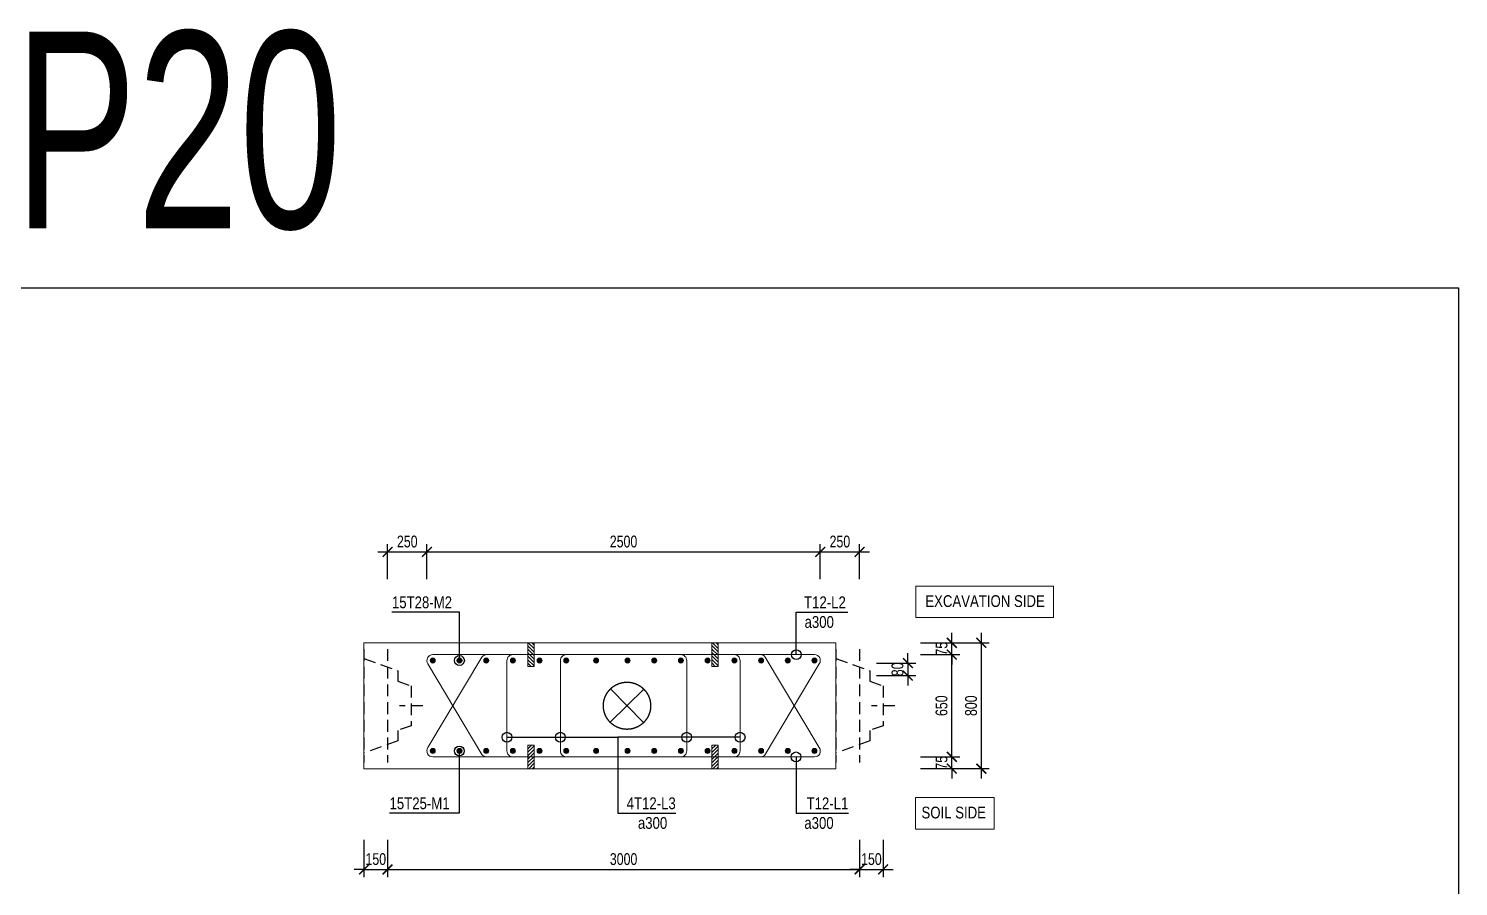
# Model space of a CAD drawing. Header units: millimetres. Extents: x 2746337 to 7547699, y -363432 to 15720.
# Drawn here: x 3111002 to 3147351, y -6091 to 15720 of the extents above; entities that cross this region are included whole.
import ezdxf
from ezdxf.enums import TextEntityAlignment as Align

# ---------------------------------------------------------------- set-up
doc = ezdxf.new("R2010")
doc.units = ezdxf.units.MM
doc.header["$LTSCALE"] = 1200
doc.header["$PDMODE"] = 3
doc.linetypes.add('CENTER', pattern=[2, 1.25, -0.25, 0.25, -0.25])
doc.linetypes.add('HIDDEN', pattern=[0.375, 0.25, -0.125])
for name, color, linetype, lineweight in [('030_Label', 4, 'Continuous', 5), ('5', 5, 'Continuous', 13), ('BOUND', 3, 'Continuous', 20), ('CWS', 8, 'HIDDEN', 9), ('ENOTE', 2, 'Continuous', 15), ('GRID', 74, 'CENTER', 15), ('K-THUOC', 1, 'Continuous', 18), ('LEADER', 8, 'Continuous', 9), ('MCT', 6, 'Continuous', 20), ('TEXTEN', 3, 'Continuous', 13), ('TEXTMA', 2, 'Continuous', 13), ('TEXTVN', 2, 'Continuous', 20), ('TIE', 4, 'Continuous', 13)]:
    doc.layers.add(name, color=color, linetype=linetype, lineweight=lineweight)
doc.layers.add('CDC.04.HIDDEN', color=8, linetype='HIDDEN')
doc.layers.add('MIE', color=5, linetype='HIDDEN')
doc.styles.add('DB_Arial', font='arial.ttf', dxfattribs={"width": 0.8})
doc.styles.add('SMTEXT', font='arial.ttf', dxfattribs={"width": 0.75})
doc.styles.add('VNROMANS', font='VHAVAN.TTF', dxfattribs={"width": 0.8})
doc.dimstyles.new('BSV25', dxfattribs={"dimtxt": 300, "dimasz": 250, "dimexe": 200, "dimexo": 0, "dimgap": 108, "dimtad": 1, "dimdec": 0, "dimlfac": 0.25, "dimdsep": 46, "dimtxsty": 'SMTEXT', "dimblk": 'ARCHTICK', "dimcen": 100, "dimdle": 250, "dimclrd": 256, "dimclre": 256, "dimclrt": 2, "dimadec": 0, "dimazin": 0, "dimtfac": 1, "dimtdec": 0, "dimtix": 1, "dimtmove": 2, "dimatfit": 3, "dimfxl": 800, "dimfxlon": 1, "dimtolj": 1, "dimtzin": 0, "dimarcsym": 0})

# ---------------------------------------------------------------- blocks, each defined once
blk = doc.blocks.new('cws800')
at = {"layer": 'CDC.04.HIDDEN'}
for p, q in [((-600, 1440), (-600, -1440)), ((0, 1440), (0, -1440))]:
    blk.add_line(p, q, dxfattribs=at)
for points in [[(0, 1200), (-860, 888), (-860, 627), (-1200, 507), (-1200, -507), (-860, -627), (-860, -888), (0, -1200)], [(-1500, 0), (-900, 0)]]:
    blk.add_lwpolyline(points, dxfattribs=at)
blk = doc.blocks.new('_ArchTick')
at = {"color": 0, "linetype": 'ByBlock', "const_width": 0.15}
blk.add_lwpolyline([(-0.5, -0.5), (0.5, 0.5)], dxfattribs=at)
blk = doc.blocks.new('*D458')
at = {"layer": 'Defpoints', "color": 0, "transparency": 16777216}
for p in [(3119528, -4909), (3120128, -4909), (3120128, -5659)]:
    blk.add_point(p, dxfattribs=at)
at = {"layer": 'K-THUOC', "lineweight": -2, "transparency": 16777216}
for p, q in [((3119528, -4909), (3119528, -5859)), ((3120128, -4909), (3120128, -5859)), ((3119528, -5659), (3119278, -5659)), ((3119528, -5659), (3120128, -5659)), ((3120128, -5659), (3120378, -5659))]:
    blk.add_line(p, q, dxfattribs=at)
at = {"layer": 'K-THUOC', "lineweight": -2, "transparency": 16777216, "xscale": 250, "yscale": 250, "zscale": 250}
blk.add_blockref('_ArchTick', (3119528, -5659), dxfattribs=at)
at = {"layer": 'K-THUOC', "lineweight": -2, "transparency": 16777216, "xscale": 250, "yscale": 250, "zscale": 250, "rotation": 180}
blk.add_blockref('_ArchTick', (3120128, -5659), dxfattribs=at)
at = {"layer": 'K-THUOC', "color": 2, "transparency": 16777216, "insert": (3119828, -5398), "char_height": 300, "attachment_point": 5, "style": 'SMTEXT'}
blk.add_mtext('\\A1;150', dxfattribs=at)
blk = doc.blocks.new('*D459')
at = {"layer": 'Defpoints', "color": 0, "transparency": 16777216}
for p in [(3132128, -4909), (3132728, -4909), (3132728, -5659)]:
    blk.add_point(p, dxfattribs=at)
at = {"layer": 'K-THUOC', "lineweight": -2, "transparency": 16777216}
for p, q in [((3132128, -4909), (3132128, -5859)), ((3132728, -4909), (3132728, -5859)), ((3132128, -5659), (3131878, -5659)), ((3132128, -5659), (3132728, -5659)), ((3132728, -5659), (3132978, -5659))]:
    blk.add_line(p, q, dxfattribs=at)
at = {"layer": 'K-THUOC', "lineweight": -2, "transparency": 16777216, "xscale": 250, "yscale": 250, "zscale": 250}
blk.add_blockref('_ArchTick', (3132128, -5659), dxfattribs=at)
at = {"layer": 'K-THUOC', "lineweight": -2, "transparency": 16777216, "xscale": 250, "yscale": 250, "zscale": 250, "rotation": 180}
blk.add_blockref('_ArchTick', (3132728, -5659), dxfattribs=at)
at = {"layer": 'K-THUOC', "color": 2, "transparency": 16777216, "insert": (3132428, -5398), "char_height": 300, "attachment_point": 5, "style": 'SMTEXT'}
blk.add_mtext('\\A1;150', dxfattribs=at)
blk = doc.blocks.new('*D460')
at = {"layer": 'Defpoints', "color": 0, "transparency": 16777216}
for p in [(3121128, 2414), (3120128, 1723), (3121128, 1723)]:
    blk.add_point(p, dxfattribs=at)
at = {"layer": 'K-THUOC', "lineweight": -2, "transparency": 16777216}
for p, q in [((3120128, 1723), (3120128, 2614)), ((3121128, 1723), (3121128, 2614)), ((3119878, 2414), (3121378, 2414))]:
    blk.add_line(p, q, dxfattribs=at)
at = {"layer": 'K-THUOC', "lineweight": -2, "transparency": 16777216, "xscale": 250, "yscale": 250, "zscale": 250, "rotation": 180}
blk.add_blockref('_ArchTick', (3120128, 2414), dxfattribs=at)
at = {"layer": 'K-THUOC', "lineweight": -2, "transparency": 16777216, "xscale": 250, "yscale": 250, "zscale": 250}
blk.add_blockref('_ArchTick', (3121128, 2414), dxfattribs=at)
at = {"layer": 'K-THUOC', "color": 2, "transparency": 16777216, "insert": (3120628, 2676), "char_height": 300, "attachment_point": 5, "style": 'SMTEXT'}
blk.add_mtext('\\A1;250', dxfattribs=at)
blk = doc.blocks.new('*D461')
at = {"layer": 'Defpoints', "color": 0, "transparency": 16777216}
for p in [(3131126, 2414), (3121128, 1723), (3131126, 1723)]:
    blk.add_point(p, dxfattribs=at)
at = {"layer": 'K-THUOC', "lineweight": -2, "transparency": 16777216}
for p, q in [((3121128, 1723), (3121128, 2614)), ((3131126, 1723), (3131126, 2614)), ((3120878, 2414), (3131376, 2414))]:
    blk.add_line(p, q, dxfattribs=at)
at = {"layer": 'K-THUOC', "lineweight": -2, "transparency": 16777216, "xscale": 250, "yscale": 250, "zscale": 250, "rotation": 180}
blk.add_blockref('_ArchTick', (3121128, 2414), dxfattribs=at)
at = {"layer": 'K-THUOC', "lineweight": -2, "transparency": 16777216, "xscale": 250, "yscale": 250, "zscale": 250}
blk.add_blockref('_ArchTick', (3131126, 2414), dxfattribs=at)
at = {"layer": 'K-THUOC', "color": 2, "transparency": 16777216, "insert": (3126127, 2676), "char_height": 300, "attachment_point": 5, "style": 'SMTEXT'}
blk.add_mtext('\\A1;2500', dxfattribs=at)
blk = doc.blocks.new('*D462')
at = {"layer": 'Defpoints', "color": 0, "transparency": 16777216}
for p in [(3120128, -4909), (3132128, -4909), (3132128, -5659)]:
    blk.add_point(p, dxfattribs=at)
at = {"layer": 'K-THUOC', "lineweight": -2, "transparency": 16777216}
for p, q in [((3120128, -4909), (3120128, -5859)), ((3132128, -4909), (3132128, -5859)), ((3119878, -5659), (3132378, -5659))]:
    blk.add_line(p, q, dxfattribs=at)
at = {"layer": 'K-THUOC', "lineweight": -2, "transparency": 16777216, "xscale": 250, "yscale": 250, "zscale": 250, "rotation": 180}
blk.add_blockref('_ArchTick', (3120128, -5659), dxfattribs=at)
at = {"layer": 'K-THUOC', "lineweight": -2, "transparency": 16777216, "xscale": 250, "yscale": 250, "zscale": 250}
blk.add_blockref('_ArchTick', (3132128, -5659), dxfattribs=at)
at = {"layer": 'K-THUOC', "color": 2, "transparency": 16777216, "insert": (3126128, -5398), "char_height": 300, "attachment_point": 5, "style": 'SMTEXT'}
blk.add_mtext('\\A1;3000', dxfattribs=at)
blk = doc.blocks.new('*D463')
at = {"layer": 'Defpoints', "color": 0, "transparency": 16777216}
for p in [(3132128, 2414), (3131126, 1723), (3132128, 1723)]:
    blk.add_point(p, dxfattribs=at)
at = {"layer": 'K-THUOC', "lineweight": -2, "transparency": 16777216}
for p, q in [((3131126, 1723), (3131126, 2614)), ((3132128, 1723), (3132128, 2614)), ((3130876, 2414), (3132378, 2414))]:
    blk.add_line(p, q, dxfattribs=at)
at = {"layer": 'K-THUOC', "lineweight": -2, "transparency": 16777216, "xscale": 250, "yscale": 250, "zscale": 250, "rotation": 180}
blk.add_blockref('_ArchTick', (3131126, 2414), dxfattribs=at)
at = {"layer": 'K-THUOC', "lineweight": -2, "transparency": 16777216, "xscale": 250, "yscale": 250, "zscale": 250}
blk.add_blockref('_ArchTick', (3132128, 2414), dxfattribs=at)
at = {"layer": 'K-THUOC', "color": 2, "transparency": 16777216, "insert": (3131627, 2676), "char_height": 300, "attachment_point": 5, "style": 'SMTEXT'}
blk.add_mtext('\\A1;250', dxfattribs=at)
blk = doc.blocks.new('mct1')
at = {"lineweight": 9}
h = blk.add_hatch(color=256, dxfattribs=at)
h.dxf.hatch_style = 1
h.paths.add_polyline_path([(-16, 0, 1), (16, 0, 1)])
blk.add_circle((0, 0), 16, dxfattribs=at)
blk = doc.blocks.new('tremie')
at = {"layer": 'MIE', "color": 74, "ltscale": 1000}
for p, q in [((424, -424), (-424, 424)), ((424, 424), (-424, -424))]:
    blk.add_line(p, q, dxfattribs=at)
at = {"layer": 'MIE', "ltscale": 500}
blk.add_circle((0, 0), 600, dxfattribs=at)
blk = doc.blocks.new('sp')
at = {"layer": '5', "lineweight": 20}
h = blk.add_hatch(dxfattribs=at)
h.set_pattern_fill('ANSI31', color=256, scale=500)
h.set_pattern_definition([(45, (0, 0), (-44.194, 44.194), [])])
h.paths.add_polyline_path([(80, 300), (-80, 300), (-80, -300), (80, -300)])
blk.add_lwpolyline([(-80, -300), (80, -300), (80, 300), (-80, 300)], close=True, dxfattribs=at)
blk = doc.blocks.new('*D484')
at = {"layer": 'Defpoints', "color": 0, "transparency": 16777216}
for p in [(3133723, 103), (3135223, 103), (3133723, -3097)]:
    blk.add_point(p, dxfattribs=at)
at = {"layer": 'K-THUOC', "lineweight": -2, "transparency": 16777216}
for p, q in [((3134423, 103), (3135423, 103)), ((3135223, -3347), (3135223, 353)), ((3134423, -3097), (3135423, -3097))]:
    blk.add_line(p, q, dxfattribs=at)
at = {"layer": 'K-THUOC', "lineweight": -2, "transparency": 16777216, "xscale": 250, "yscale": 250, "zscale": 250}
for p, rotation in [((3135223, 103), 90), ((3135223, -3097), 270)]:
    blk.add_blockref('_ArchTick', p, dxfattribs=dict(at, rotation=rotation))
at = {"layer": 'K-THUOC', "color": 2, "transparency": 16777216, "insert": (3134962, -1497), "char_height": 300, "attachment_point": 5, "rotation": 90, "style": 'SMTEXT'}
blk.add_mtext('\\A1;800', dxfattribs=at)
blk = doc.blocks.new('*D485')
at = {"layer": 'Defpoints', "color": 0, "transparency": 16777216}
for p in [(3133723, -2797), (3134473, -2797), (3133365, -3097)]:
    blk.add_point(p, dxfattribs=at)
at = {"layer": 'K-THUOC', "lineweight": -2, "transparency": 16777216}
for p, q in [((3133723, -2797), (3134673, -2797)), ((3134473, -2797), (3134473, -2547)), ((3134473, -3097), (3134473, -2797)), ((3133673, -3097), (3134673, -3097)), ((3134473, -3097), (3134473, -3347))]:
    blk.add_line(p, q, dxfattribs=at)
at = {"layer": 'K-THUOC', "lineweight": -2, "transparency": 16777216, "xscale": 250, "yscale": 250, "zscale": 250}
for p, rotation in [((3134473, -2797), 270), ((3134473, -3097), 90)]:
    blk.add_blockref('_ArchTick', p, dxfattribs=dict(at, rotation=rotation))
at = {"layer": 'K-THUOC', "color": 2, "transparency": 16777216, "insert": (3134212, -2947), "char_height": 300, "attachment_point": 5, "rotation": 90, "style": 'SMTEXT'}
blk.add_mtext('\\A1;75', dxfattribs=at)
blk = doc.blocks.new('*D486')
at = {"layer": 'Defpoints', "color": 0, "transparency": 16777216}
for p in [(3133365, -197), (3134473, -197), (3133365, -2797)]:
    blk.add_point(p, dxfattribs=at)
at = {"layer": 'K-THUOC', "lineweight": -2, "transparency": 16777216}
for p, q in [((3134473, -3047), (3134473, 53)), ((3133673, -197), (3134673, -197)), ((3133673, -2797), (3134673, -2797))]:
    blk.add_line(p, q, dxfattribs=at)
at = {"layer": 'K-THUOC', "lineweight": -2, "transparency": 16777216, "xscale": 250, "yscale": 250, "zscale": 250}
for p, rotation in [((3134473, -197), 90), ((3134473, -2797), 270)]:
    blk.add_blockref('_ArchTick', p, dxfattribs=dict(at, rotation=rotation))
at = {"layer": 'K-THUOC', "color": 2, "transparency": 16777216, "insert": (3134212, -1497), "char_height": 300, "attachment_point": 5, "rotation": 90, "style": 'SMTEXT'}
blk.add_mtext('\\A1;650', dxfattribs=at)
blk = doc.blocks.new('*D487')
at = {"layer": 'Defpoints', "color": 0, "transparency": 16777216}
for p in [(3133365, 103), (3134473, 103), (3133365, -197)]:
    blk.add_point(p, dxfattribs=at)
at = {"layer": 'K-THUOC', "lineweight": -2, "transparency": 16777216}
for p, q in [((3133673, 103), (3134673, 103)), ((3134473, 103), (3134473, 353)), ((3134473, -197), (3134473, 103)), ((3133673, -197), (3134673, -197)), ((3134473, -197), (3134473, -447))]:
    blk.add_line(p, q, dxfattribs=at)
at = {"layer": 'K-THUOC', "lineweight": -2, "transparency": 16777216, "xscale": 250, "yscale": 250, "zscale": 250}
for p, rotation in [((3134473, 103), 270), ((3134473, -197), 90)]:
    blk.add_blockref('_ArchTick', p, dxfattribs=dict(at, rotation=rotation))
at = {"layer": 'K-THUOC', "color": 2, "transparency": 16777216, "insert": (3134212, -47), "char_height": 300, "attachment_point": 5, "rotation": 90, "style": 'SMTEXT'}
blk.add_mtext('\\A1;75', dxfattribs=at)
blk = doc.blocks.new('*D488')
at = {"layer": 'Defpoints', "color": 0, "transparency": 16777216}
for p in [(3132388, -411), (3132388, -731), (3133354, -731)]:
    blk.add_point(p, dxfattribs=at)
at = {"layer": 'K-THUOC', "lineweight": -2, "transparency": 16777216}
for p, q in [((3133354, -411), (3133354, -161)), ((3132554, -411), (3133554, -411)), ((3133354, -411), (3133354, -731)), ((3132554, -731), (3133554, -731)), ((3133354, -731), (3133354, -981))]:
    blk.add_line(p, q, dxfattribs=at)
at = {"layer": 'K-THUOC', "lineweight": -2, "transparency": 16777216, "xscale": 250, "yscale": 250, "zscale": 250}
for p, rotation in [((3133354, -411), 270), ((3133354, -731), 90)]:
    blk.add_blockref('_ArchTick', p, dxfattribs=dict(at, rotation=rotation))
at = {"layer": 'K-THUOC', "color": 2, "transparency": 16777216, "insert": (3133093, -571), "char_height": 300, "attachment_point": 5, "rotation": 90, "style": 'SMTEXT'}
blk.add_mtext('\\A1;80', dxfattribs=at)

msp = doc.modelspace()

# ---------------------------------------------------------------- linework, layer by layer
msp.add_lwpolyline([(3053834.1, 9128.3), (3147351.4, 9128.3), (3147351.4, -68024), (3053834.1, -68024)], close=True)
at = {"layer": 'BOUND'}
msp.add_lwpolyline([(3119527.6, -3097.3), (3131527.6, -3097.3), (3131527.6, 102.7), (3119527.6, 102.7)], close=True, dxfattribs=at)
at = {"layer": 'ENOTE'}
for points in [[(3133559.7, 1545.2), (3137059.7, 1545.2), (3137059.7, 745.2), (3133559.7, 745.2)], [(3133549, -3831.4), (3135549, -3831.4), (3135549, -4631.4), (3133549, -4631.4)]]:
    msp.add_lwpolyline(points, close=True, dxfattribs=at)
at = {"layer": 'TIE', "lineweight": 20}
for points in [[(3122649.4, -197.3, 0.244599), (3122526.6, -261.3), (3121154.8, -2561.3, 0.6069433), (3121277.6, -2797.3), (3130980.2, -2797.3, 0.6069433), (3131103, -2561.3), (3129731.3, -261.3, 0.244599), (3129608.4, -197.3)], [(3129608.4, -2797.3, 0.244599), (3129731.3, -2733.4), (3131103, -433.4, 0.6069433), (3130980.2, -197.3), (3121277.6, -197.3, 0.6069433), (3121154.8, -433.4), (3122526.6, -2733.4, 0.244599), (3122649.4, -2797.3)]]:
    msp.add_lwpolyline(points, format="xyb", dxfattribs=at)
at = {"layer": 'TIE'}
for points in [[(3123763.9, -2797.3), (3123313.9, -2797.3, -0.4142136), (3123163.9, -2647.3), (3123163.9, -347.3, -0.4142136), (3123313.9, -197.3), (3123763.9, -197.3)], [(3125321.4, -2797.3), (3124671.4, -2797.3, -0.4142136), (3124521.4, -2647.3), (3124521.4, -347.3, -0.4142136), (3124671.4, -197.3), (3125321.4, -197.3)], [(3127132.4, -2797.3), (3127582.4, -2797.3, 0.4142136), (3127732.4, -2647.3), (3127732.4, -347.3, 0.4142136), (3127582.4, -197.3), (3127132.4, -197.3)], [(3128489.9, -2797.3), (3128939.9, -2797.3, 0.4142136), (3129089.9, -2647.3), (3129089.9, -347.3, 0.4142136), (3128939.9, -197.3), (3128489.9, -197.3)]]:
    msp.add_lwpolyline(points, format="xyb", dxfattribs=at)

# ---------------------------------------------------------------- block references
at = {"layer": 'CWS', "xscale": -1}
for p in [(3119527.6, -1497.3), (3131527.6, -1497.3)]:
    msp.add_blockref('cws800', p, dxfattribs=at)
at = {"layer": 'ENOTE', "xscale": -1}
for p in [(3123773.5, -197.3), (3128452, -197.3)]:
    msp.add_blockref('sp', p, dxfattribs=at)
at = {"layer": 'ENOTE', "rotation": 180}
for p in [(3123773.5, -2797.3), (3128452, -2797.3)]:
    msp.add_blockref('sp', p, dxfattribs=at)
at = {"layer": 'GRID', "rotation": 269.672406155841}
msp.add_blockref('tremie', (3126215, -1497.3), dxfattribs=at)
at = {"layer": 'MCT', "xscale": -4, "yscale": 4, "zscale": 4, "rotation": 180}
for p in [(3121277.6, -347.3), (3121956.4, -347.3), (3122635.2, -347.3), (3123313.9, -347.3), (3123992.7, -347.3), (3124671.4, -347.3), (3125427.3, -347.3), (3126228.9, -347.3), (3126907.7, -347.3), (3127586.4, -347.3), (3128265.2, -347.3), (3128943.9, -347.3), (3129622.7, -347.3), (3130301.4, -347.3), (3130980.2, -347.3), (3121956.4, -2647.3), (3122635.2, -2647.3), (3123313.9, -2647.3), (3123992.7, -2647.3), (3124671.4, -2647.3), (3125427.3, -2647.3), (3126228.9, -2647.3), (3126907.7, -2647.3), (3127586.4, -2647.3), (3128265.2, -2647.3), (3128943.9, -2647.3), (3129622.7, -2647.3), (3130301.4, -2647.3), (3130980.2, -2647.3)]:
    msp.add_blockref('mct1', p, dxfattribs=at)
at = {"layer": 'MCT', "xscale": 4, "yscale": 4, "zscale": 4}
msp.add_blockref('mct1', (3121277.6, -2647.3), dxfattribs=at)

# ---------------------------------------------------------------- texts
at = {"layer": '030_Label', "style": 'VNROMANS', "width": 0.7}
msp.add_text('type-2b- p19, p20', height=5000, dxfattribs=at).set_placement((3098149.3, 13145.4), align=Align.MIDDLE_CENTER)
at = {"layer": 'TEXTEN', "style": 'DB_Arial', "width": 0.8}
for s, p in [('T12-L2', (3131778.6, 982.7)), ('4T12-L3', (3127454.3, -4127.3)), ('T12-L1', (3131842.7, -4127.3)), ('a300', (3127237.6, -4627.3))]:
    msp.add_text(s, height=300, dxfattribs=at).set_placement(p, align=Align.RIGHT)
for p in [(3130728.9, 482.7), (3130722.7, -4627.3)]:
    msp.add_text('a300', height=300, dxfattribs=at).set_placement(p)
at = {"layer": 'TEXTMA', "style": 'DB_Arial', "width": 0.8}
for s, p in [('15T28-M2', (3120238.6, 982.7)), ('15T25-M1', (3120177.1, -4127.3))]:
    msp.add_text(s, height=300, dxfattribs=at).set_placement(p)
at = {"layer": 'TEXTVN', "style": 'DB_Arial', "width": 0.8}
msp.add_text('EXCAVATION SIDE', height=300, dxfattribs=at).set_placement((3133798.9, 1013.5))
msp.add_text('SOIL SIDE', height=300, dxfattribs=at).set_placement((3135341.2, -4363.1), align=Align.RIGHT)

# ---------------------------------------------------------------- dimensions: what is measured, and where the dimension line sits
at = {"layer": 'K-THUOC'}
for base, p1, p2, picture, middle in [((3121127.6, 2414.4), (3120127.6, 1723.3), (3121127.6, 1723.3), '*D460', (3120627.6, 2675.5)), ((3131126.2, 2414.4), (3121127.6, 1723.3), (3131126.2, 1723.3), '*D461', (3126126.9, 2675.5)), ((3132127.6, 2414.4), (3131126.2, 1723.3), (3132127.6, 1723.3), '*D463', (3131626.9, 2675.5)), ((3120127.6, -5659.2), (3119527.6, -4909.2), (3120127.6, -4909.2), '*D458', (3119827.6, -5398)), ((3132127.6, -5659.2), (3120127.6, -4909.2), (3132127.6, -4909.2), '*D462', (3126127.6, -5397.9)), ((3132727.6, -5659.2), (3132127.6, -4909.2), (3132727.6, -4909.2), '*D459', (3132427.6, -5398))]:
    dim = msp.add_linear_dim(base=base, p1=p1, p2=p2, dimstyle='BSV25', dxfattribs=at)
    dim.commit()
    dim.dimension.update_dxf_attribs({"geometry": picture, "text_midpoint": middle})
for base, p1, p2, picture, middle in [((3134472.9, 102.7), (3133364.9, -197.3), (3133364.9, 102.7), '*D487', (3134212.4, -47.3)), ((3134472.9, -197.3), (3133364.9, -2797.3), (3133364.9, -197.3), '*D486', (3134211.8, -1497.3)), ((3135222.9, 102.7), (3133722.9, -3097.3), (3133722.9, 102.7), '*D484', (3134961.8, -1497.3)), ((3133354.1, -731.3), (3132387.6, -411.3), (3132387.6, -731.3), '*D488', (3133092.9, -571.3)), ((3134472.9, -2797.3), (3133364.9, -3097.3), (3133722.9, -2797.3), '*D485', (3134212.4, -2947.3))]:
    dim = msp.add_linear_dim(base=base, p1=p1, p2=p2, angle=90, dimstyle='BSV25', dxfattribs=at)
    dim.commit()
    dim.dimension.update_dxf_attribs({"geometry": picture, "text_midpoint": middle})

# ---------------------------------------------------------------- leaders
at = {"layer": 'LEADER'}
for points in [[(3121955.6, -347.3), (3121955.6, 882.7), (3120238.6, 882.7)], [(3130518.9, -197.3), (3130518.9, 882.7), (3131828.3, 882.7)], [(3123163.9, -2297.3), (3125986, -2297.3), (3125986, -4227.3), (3127454.6, -4227.3)], [(3124521.4, -2297.3), (3125986, -2297.3), (3125986, -4227.3), (3127454.6, -4227.3)], [(3127732.4, -2297.3), (3125986, -2297.3), (3125986, -4227.3), (3127454.6, -4227.3)], [(3129089.9, -2297.3), (3125986, -2297.3), (3125986, -4227.3), (3127454.6, -4227.3)], [(3121951.6, -2647.3), (3121951.6, -4227.3), (3120177.1, -4227.3)], [(3130512.7, -2797.3), (3130512.7, -4227.3), (3131842.7, -4227.3)]]:
    msp.add_leader(points, dimstyle='BSV25', override={"dimldrblk": 'Origin'}, dxfattribs=at)

doc.saveas('drawing.dxf')
